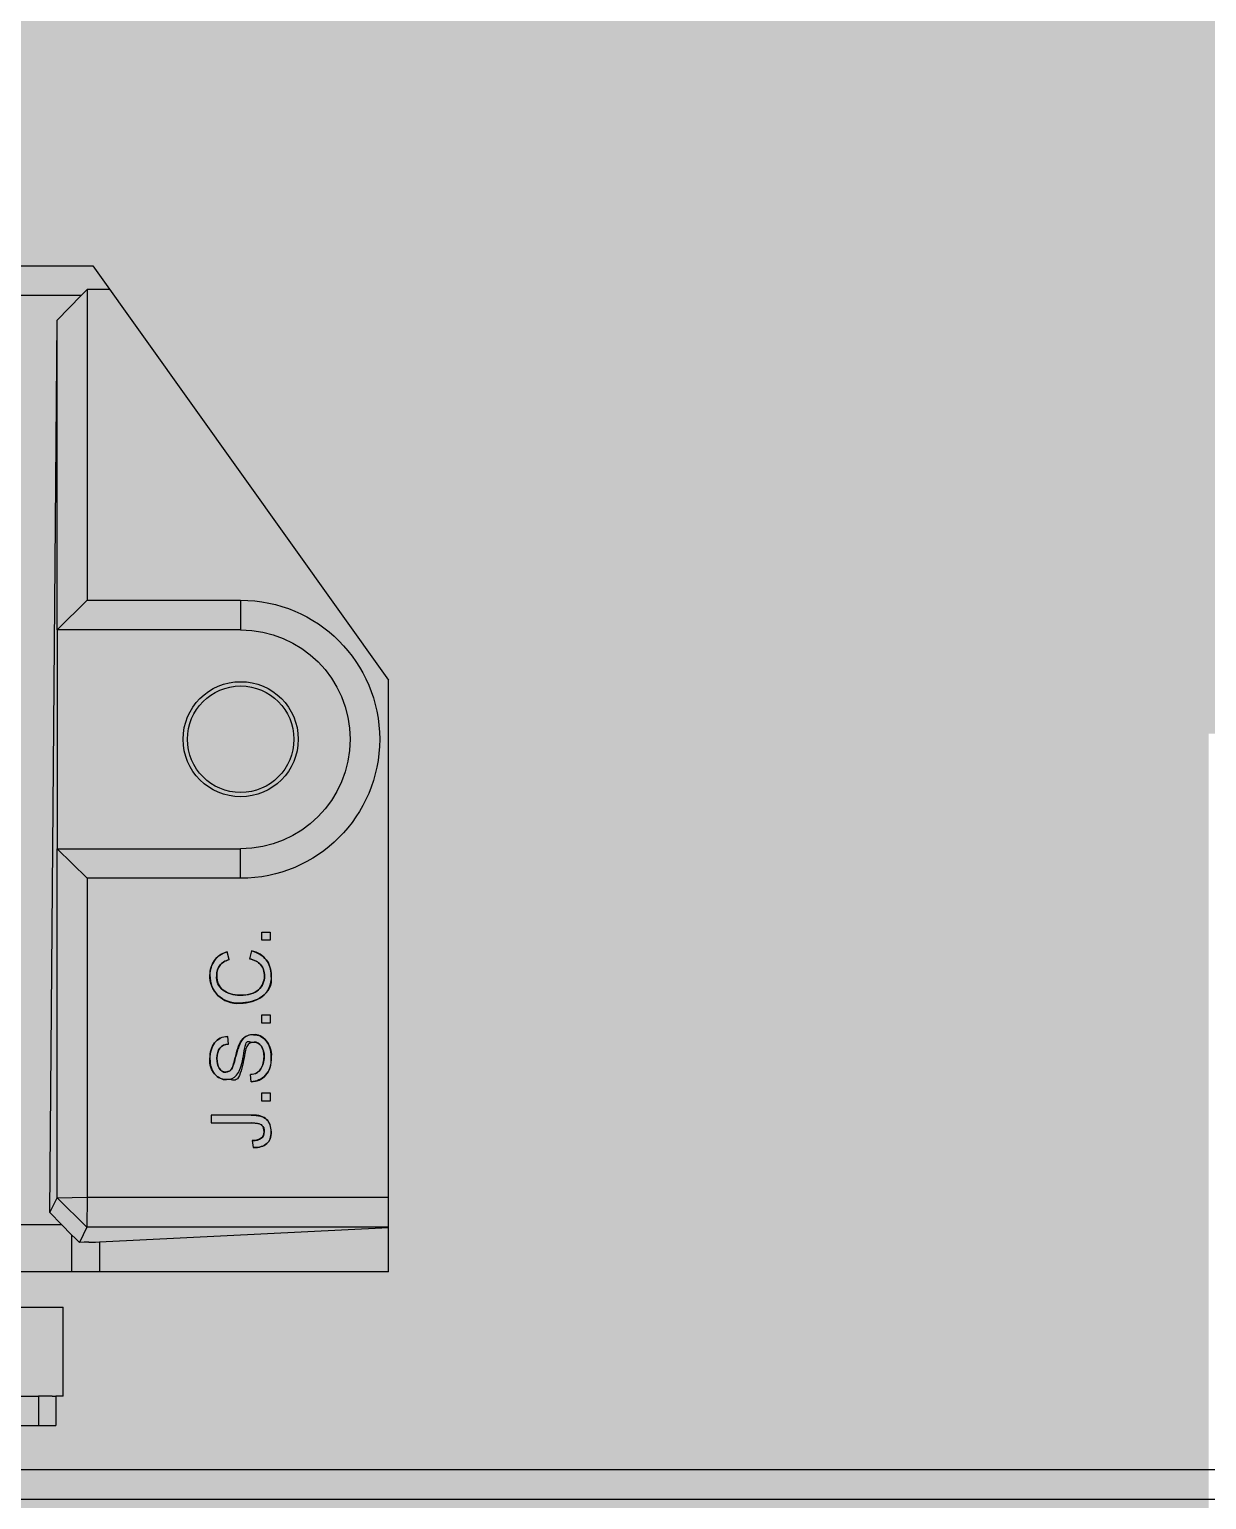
# Model space of a CAD drawing. Extents: x -3450 to 27857, y -1288 to 11880.
# Drawn here: x 562.64 to 588.51, y 1738.74 to 1771.04 of the extents above; entities that cross this region are included whole.
import ezdxf

# ---------------------------------------------------------------- set-up
doc = ezdxf.new("R2010")
doc.units = 0
doc.layers.add('188K-SM-03-F20-MECH-EQ-Y2257103$0$0-future', color=8, linetype='Continuous')
doc.layers.add('188K-SM-03-F20-MECH-EQ-Y2257103$0$01-電力-CSA', color=1, linetype='Continuous')

# ---------------------------------------------------------------- blocks, each defined once
blk = doc.blocks.new('188K-SM-03-F20-MECH-EQ-Y2257103$0$XFM7Q20PCW-200K$0$PCW-防震基座-更新後 - PCW-防震基座-更新後-V1242-CUB_L40')
at = {"extrusion": (0, 0, -1)}
for p, q in [((68.31, -462.39), (-939.47, -462.39)), ((68.31, -467.39), (-939.47, -467.39))]:
    blk.add_line(p, q, dxfattribs=at)
for p, q in [((-357.41, -474.89), (-336, -474.89)), ((-338.93, -479.89), (-338.93, -474.89)), ((-336, -479.89), (-336, -474.89)), ((-349.75, -479.89), (-338.93, -479.89)), ((-336.59, -479.89), (-338.93, -479.89)), ((-336.59, -479.89), (-336, -479.89)), ((-334.75, -479.89), (-336, -479.89)), ((-334.75, -479.89), (-334.75, -494.89)), ((-444.75, -494.89), (-334.75, -494.89)), ((-279.75, -500.89), (-499.75, -500.89)), ((-333.32, -507.15), (-333.32, -500.89)), ((-328.59, -505.92), (-328.59, -500.89)), ((-279.75, -500.89), (-279.75, -600.89)), ((-330.75, -508.41), (-332.02, -505.86)), ((-328.59, -505.92), (-279.75, -508.39)), ((-444.44, -508.89), (-335.06, -508.89)), ((-335.06, -508.89), (-337.01, -510.89)), ((-330.75, -508.41), (-335.75, -513.41)), ((-335.06, -508.89), (-333.32, -507.15)), ((-279.75, -508.41), (-330.75, -508.41)), ((-330.71, -513.49), (-330.75, -508.41)), ((-337.01, -510.89), (-335.75, -661.71)), ((-337.01, -510.89), (-335.75, -513.41)), ((-335.75, -513.41), (-335.75, -572.39)), ((-335.75, -513.41), (-330.71, -513.49)), ((-330.71, -567.39), (-330.71, -513.49)), ((-330.71, -513.49), (-279.75, -513.49)), ((-302.78, -523.06), (-302.62, -521.87)), ((-309.76, -527.36), (-309.76, -526.04)), ((-309.76, -526.04), (-302.9, -526.04)), ((-302.96, -527.36), (-309.76, -527.36)), ((-301.16, -529.72), (-301.16, -531.12)), ((-299.76, -529.72), (-301.16, -529.72)), ((-301.16, -531.12), (-299.76, -531.12)), ((-299.76, -531.12), (-299.76, -529.72)), ((-302.98, -532.99), (-303.09, -534.25)), ((-306.83, -539.37), (-306.94, -540.64)), ((-301.16, -542.93), (-301.16, -544.33)), ((-299.76, -542.93), (-301.16, -542.93)), ((-299.76, -544.33), (-299.76, -542.93)), ((-301.16, -544.33), (-299.76, -544.33)), ((-306.71, -553.65), (-307.02, -554.95)), ((-302.94, -555.11), (-303.27, -553.8)), ((-301.16, -556.91), (-301.16, -558.3)), ((-299.76, -556.91), (-301.16, -556.91)), ((-301.16, -558.3), (-299.76, -558.3)), ((-299.76, -558.3), (-299.76, -556.91)), ((-335.75, -572.39), (-330.71, -567.39)), ((-304.75, -567.39), (-330.71, -567.39)), ((-335.75, -572.39), (-304.75, -572.39)), ((-335.75, -609.39), (-335.75, -572.39)), ((-329.75, -670.89), (-279.75, -600.89)), ((-304.75, -609.39), (-335.75, -609.39)), ((-335.75, -609.39), (-335.75, -661.71)), ((-335.75, -609.39), (-330.71, -614.39)), ((-330.71, -666.89), (-330.71, -614.39)), ((-330.71, -614.39), (-304.75, -614.39)), ((-335.75, -661.71), (-331.72, -665.89)), ((-331.72, -665.89), (-347.24, -665.89)), ((-330.71, -666.89), (-331.72, -665.89)), ((-326.89, -666.89), (-330.71, -666.89)), ((-449.75, -670.89), (-329.75, -670.89))]:
    blk.add_line(p, q)
at = {"flags": 128}
for points in [[(-332.02, -505.86), (-332.66, -506.5), (-333.32, -507.15)], [(-330.41, -505.87), (-331.18, -505.87), (-332.02, -505.86)], [(-330.41, -505.87), (-329.31, -505.89), (-328.59, -505.92)], [(-304.75, -567.39), (-304.75, -572.39)], [(-304.75, -614.39), (-304.75, -609.39)]]:
    blk.add_lwpolyline(points, dxfattribs=at)
for radius, start, end in [(23.5, 270, 90), (18.5, 270, 90), (9.73, 0, 180), (9, 0, 180), (9.73, 180, 0), (9, 180, 0)]:
    blk.add_arc((-304.75, -590.89), radius, start, end)
for points in [[(-302.78, -523.06), (-302.12, -523.06), (-301.12, -523.32), (-300.79, -524.07), (-300.79, -524.56)], [(-300.79, -524.56), (-300.79, -524.07), (-301.12, -523.33), (-302.12, -523.06), (-302.78, -523.06)], [(-299.59, -524.56), (-299.59, -523.66), (-300.09, -522.32), (-301.6, -521.87), (-302.62, -521.87)], [(-302.62, -521.87), (-301.6, -521.87), (-300.09, -522.32), (-299.59, -523.66), (-299.59, -524.56)], [(-302.96, -527.36), (-301.74, -527.36), (-300, -526.87), (-299.69, -525.39), (-299.59, -524.56)], [(-299.59, -524.56), (-299.59, -525.44), (-300.1, -526.82), (-301.64, -527.41), (-302.96, -527.36)], [(-300.79, -524.56), (-300.79, -525.01), (-301, -525.68), (-301.96, -525.99), (-302.44, -525.98), (-302.9, -526.04)], [(-302.9, -526.04), (-302.48, -526.04), (-301.78, -525.99), (-301.15, -525.77), (-300.71, -525.04), (-300.79, -524.56)], [(-307.17, -533.39), (-307.97, -533.39), (-309.29, -534.01), (-310.06, -535.9), (-309.94, -536.9)], [(-309.94, -536.9), (-309.94, -535.81), (-309.41, -534.1), (-307.84, -533.3), (-307.17, -533.39)], [(-302.49, -539.68), (-303.03, -539.68), (-303.83, -539.21), (-304.15, -537.05), (-305.13, -532.54), (-306.43, -533.45), (-307.17, -533.39)], [(-307.17, -533.39), (-306.46, -533.39), (-305.31, -533.88), (-304.38, -536.12), (-303.9, -540.56), (-303.17, -539.6), (-302.49, -539.68)], [(-300.79, -537.2), (-300.79, -536.41), (-301.15, -535.06), (-302.25, -534.18), (-303.09, -534.25)], [(-299.59, -537.25), (-299.59, -535.85), (-300.22, -533.75), (-302.1, -533.05), (-302.98, -532.99)], [(-302.98, -532.99), (-301.98, -533.03), (-300.34, -533.77), (-299.47, -535.83), (-299.59, -537.25)], [(-307.26, -534.64), (-307.75, -534.64), (-308.49, -535.07), (-308.76, -536.36), (-308.75, -536.95)], [(-308.75, -536.95), (-308.75, -536.27), (-308.5, -535.16), (-307.74, -534.55), (-307.26, -534.64)], [(-307.26, -534.64), (-306.83, -534.64), (-306.18, -534.97), (-305.97, -535.97), (-305.66, -537.03)], [(-305.66, -537.03), (-305.87, -536.1), (-306.29, -534.84), (-306.72, -534.77), (-307.26, -534.64)], [(-303.09, -534.25), (-302.29, -534.31), (-301.12, -534.92), (-300.82, -536.54), (-300.79, -537.2)], [(-306.94, -540.64), (-307.9, -540.61), (-309.37, -539.89), (-309.98, -537.9), (-309.94, -536.9)], [(-309.94, -536.9), (-309.94, -538.01), (-309.42, -539.79), (-307.85, -540.71), (-306.94, -540.64)], [(-306.83, -539.37), (-307.47, -539.32), (-308.43, -538.87), (-308.75, -537.7), (-308.75, -536.95)], [(-308.75, -536.95), (-308.75, -537.71), (-308.43, -538.87), (-307.47, -539.33), (-306.83, -539.37)], [(-305.66, -537.03), (-305.48, -537.86), (-305.1, -539.21), (-304.51, -540.31), (-303.3, -541.08), (-302.59, -540.96)], [(-302.59, -540.96), (-303.27, -540.96), (-304.34, -540.59), (-305.14, -538.9), (-305.38, -537.94), (-305.66, -537.03)], [(-302.59, -540.96), (-301.73, -540.96), (-300.3, -540.28), (-299.45, -538.22), (-299.59, -537.25)], [(-299.59, -537.25), (-299.59, -538.36), (-300.16, -540.14), (-301.87, -541.1), (-302.59, -540.96)], [(-300.79, -537.2), (-300.79, -537.94), (-301.09, -539.14), (-302.01, -539.77), (-302.49, -539.68)], [(-302.49, -539.68), (-301.96, -539.68), (-301.14, -539.23), (-300.75, -537.86), (-300.79, -537.2)], [(-304.84, -546.28), (-306.43, -546.28), (-308.93, -547.16), (-310.04, -549.81), (-309.94, -551)], [(-309.94, -551), (-309.94, -549.62), (-309.04, -547.35), (-306.33, -546.09), (-304.84, -546.28)], [(-299.59, -550.98), (-299.59, -549.34), (-300.62, -546.96), (-303.7, -546.36), (-304.84, -546.28)], [(-304.84, -546.28), (-303.39, -546.28), (-300.92, -547.03), (-299.29, -549.27), (-299.59, -550.98)], [(-304.85, -547.65), (-306.05, -547.65), (-307.98, -548.22), (-308.92, -549.91), (-308.8, -550.98)], [(-308.8, -550.98), (-308.8, -549.89), (-308.09, -548.24), (-305.94, -547.64), (-304.85, -547.65)], [(-300.72, -550.86), (-300.72, -549.91), (-301.4, -548.37), (-303.44, -547.54), (-304.85, -547.65)], [(-304.85, -547.65), (-303.46, -547.65), (-301.39, -548.25), (-300.74, -550.03), (-300.72, -550.86)], [(-307.02, -554.95), (-307.97, -554.67), (-309.42, -553.7), (-309.96, -551.9), (-309.94, -551)], [(-309.94, -551), (-309.94, -551.97), (-309.44, -553.63), (-307.95, -554.74), (-307.02, -554.95)], [(-306.71, -553.65), (-307.41, -553.43), (-308.45, -552.77), (-308.81, -551.65), (-308.8, -550.98)], [(-308.8, -550.98), (-308.8, -551.65), (-308.45, -552.77), (-307.4, -553.43), (-306.71, -553.65)], [(-300.72, -550.86), (-300.72, -551.65), (-301.15, -552.92), (-302.42, -553.6), (-303.27, -553.8)], [(-303.27, -553.8), (-302.42, -553.6), (-301.14, -552.92), (-300.73, -551.65), (-300.72, -550.86)], [(-302.94, -555.11), (-301.81, -554.83), (-300.14, -553.82), (-299.6, -551.93), (-299.59, -550.98)], [(-299.59, -550.98), (-299.59, -552), (-300.14, -553.74), (-301.81, -554.9), (-302.94, -555.11)]]:
    blk.add_open_spline(points, degree=3)
blk = doc.blocks.new('188K-SM-03-F20-MECH-EQ-Y2257103')
at = {"layer": '188K-SM-03-F20-MECH-EQ-Y2257103$0$01-電力-CSA', "color": 217, "ltscale": 1000, "true_color": 0x93278f, "const_width": 80}
blk.add_lwpolyline([(889.419, 1795.566), (548.556, 1795.566), (548.556, 63.206), (889.419, 63.206)], close=True, dxfattribs=at)
at = {"layer": '188K-SM-03-F20-MECH-EQ-Y2257103$0$0-future', "xscale": -0.1300000000000002, "yscale": 0.1300000000000002, "zscale": 0.1300000000000002, "rotation": 180}
blk.add_blockref('188K-SM-03-F20-MECH-EQ-Y2257103$0$XFM7Q20PCW-200K$0$PCW-防震基座-更新後 - PCW-防震基座-更新後-V1242-CUB_L40', (606.9, 1678.63), dxfattribs=at)

msp = doc.modelspace()

# ---------------------------------------------------------------- block references
msp.add_blockref('188K-SM-03-F20-MECH-EQ-Y2257103', (0, 0))

doc.saveas('drawing.dxf')
